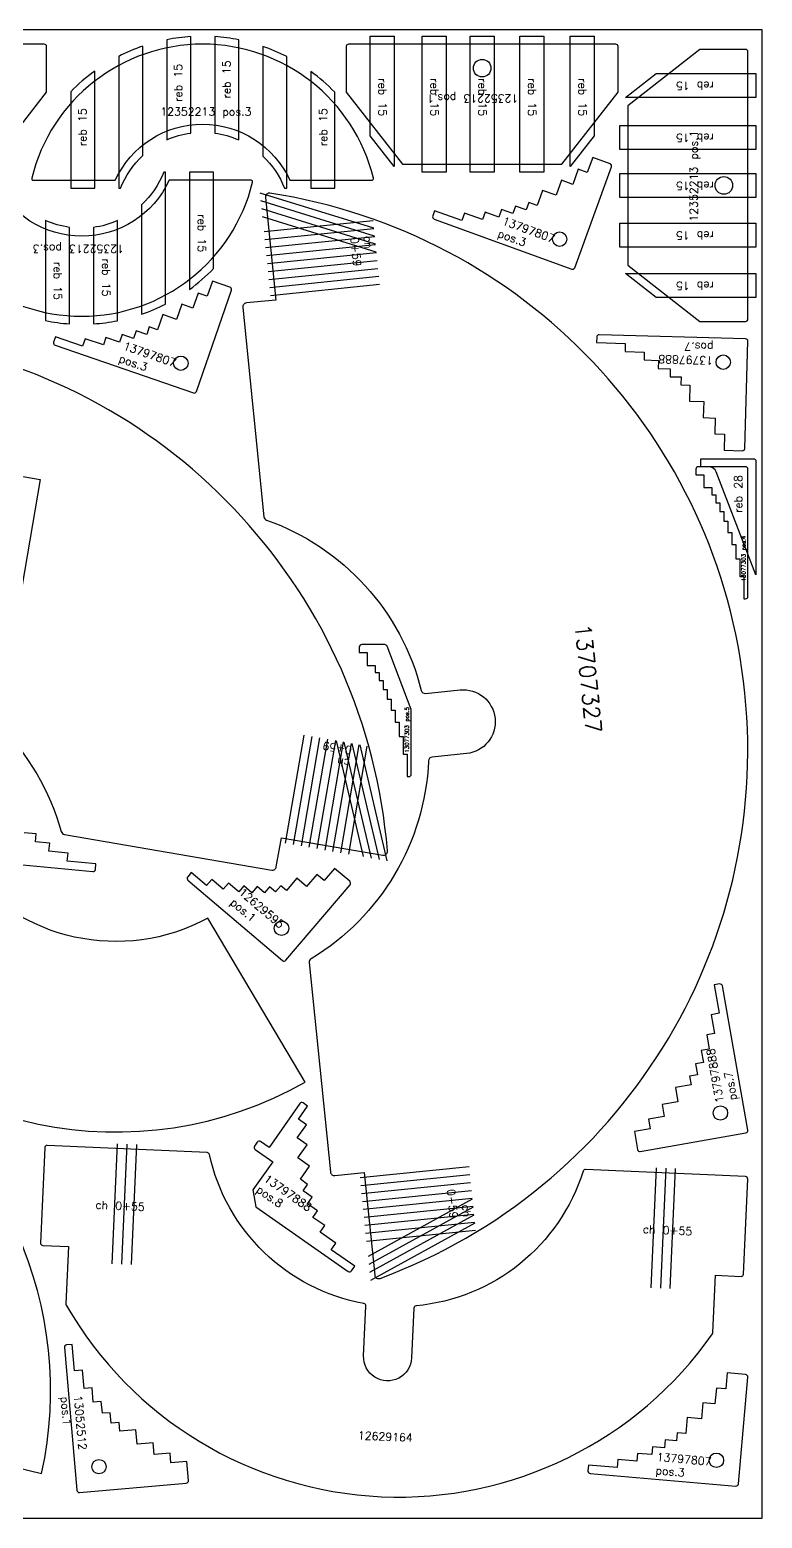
# Model space of a CAD drawing. Header units: millimetres. Extents: x 0 to 2500, y -105 to 1860.
# Drawn here: x 1584 to 2500, y 0 to 1860 of the extents above; entities that cross this region are included whole.
import ezdxf

# ---------------------------------------------------------------- set-up
doc = ezdxf.new("R2010")
doc.units = ezdxf.units.MM
for name, color, linetype in [('12352213', 7, 'Continuous'), ('12629164', 7, 'Continuous'), ('12629595', 7, 'Continuous'), ('13052512', 7, 'Continuous'), ('13707303', 7, 'Continuous'), ('13707327', 7, 'Continuous'), ('13797807', 7, 'Continuous'), ('13797888', 7, 'Continuous'), ('Chanfro', 7, 'Continuous'), ('Rebaixo', 6, 'Continuous'), ('sheet', 24, 'Continuous'), ('Texto', 7, 'Continuous')]:
    doc.layers.add(name, color=color, linetype=linetype)
doc.styles.get("Standard").update_dxf_attribs({"font": 'txt.shx'})

msp = doc.modelspace()

# ---------------------------------------------------------------- linework, layer by layer
at = {"color": 2}
msp.add_lwpolyline([(1996.2, 1081.7), (2006.2, 1081.7), (2006.2, 1065.7), (2016.2, 1065.7), (2016.2, 1056.7), (2021.2, 1056.7), (2021.2, 1046.7), (2026.2, 1046.7), (2026.2, 1035.7), (2031.2, 1035.7), (2031.2, 1023.7), (2036.2, 1023.7), (2036.2, 1009.7), (2041.2, 1009.7), (2041.2, 994.7), (2046.2, 994.7), (2046.2, 976.7), (2051.2, 976.7), (2051.2, 954.7), (2056.2, 954.7), (2056.2, 926.7), (2058.2, 926.7, 0.414214), (2061.2, 929.7), (2061.2, 1010.7), (2031, 1089.8, 0.310783), (2028.2, 1091.7), (1999.2, 1091.7, 0.414214), (1996.2, 1088.7)], format="xyb", close=True, dxfattribs=at)
at = {"layer": '12352213', "color": 7}
for points in [[(1265.2, 1839), (1265.2, 1782), (1335.5, 1692), (1534.9, 1692), (1605.2, 1782), (1605.2, 1839, 0.414214), (1602.2, 1842), (1268.2, 1842, 0.414214)], [(1588.5, 1672), (1691.1, 1672, -0.641689), (1909.3, 1672), (2011.9, 1672, 0.486652), (2013.9, 1674.5, 0.784101), (1586.6, 1674.5, 0.486652)], [(1979.8, 1839), (1979.8, 1782), (2050.1, 1692), (2249.5, 1692), (2319.8, 1782), (2319.8, 1839, 0.414214), (2316.8, 1842), (1982.8, 1842, 0.414214)], [(2479, 1835.5), (2422, 1835.5), (2332, 1765.1), (2332, 1565.8), (2422, 1495.5), (2479, 1495.5, 0.414214), (2482, 1498.5), (2482, 1832.5, 0.414214)], [(1860.9, 1672), (1758.3, 1672, -0.641689), (1540.1, 1672), (1437.5, 1672, 0.486652), (1435.5, 1669.5, 0.784101), (1862.8, 1669.5, 0.486652)]]:
    msp.add_lwpolyline(points, format="xyb", close=True, dxfattribs=at)
for centre in [(2149.8, 1812), (2452, 1665.5)]:
    msp.add_circle(centre, 11, dxfattribs=at)
at = {"layer": '12629164', "color": 1}
for points in [[(1928.6, 545.1), (1806.8, 749.8, -0.859613), (1518.8, 1131.9, 0.339938), (1519.2, 1135.6), (1416.9, 1307.7, 0.414214), (1412.8, 1308.7), (1310.5, 1247.9, 0.414214), (1309.4, 1243.8), (1325.8, 1216.3), (1264.1, 1179.6, 0.143062), (1263, 1178.3, 0.226525), (1254.6, 764.7, 0.447214), (1258.8, 763.4), (1305.3, 791, -0.999994), (1356.4, 705.1), (1310, 677.4, 0.447214), (1309.1, 673, 0.376065)], [(1599, 55.9, 0.74186), (797.9, 505.7, 0.143062), (797.1, 504.3), (780.2, 434.5), (749.1, 442.1, 0.414214), (745.4, 439.9), (717.4, 324.2, 0.414214), (719.6, 320.6), (914.2, 273.4, 0.339938), (917.5, 274.9, -0.302673), (1155, 400, 0.375174), (1158.2, 402.3), (1172.9, 462.8, -1.000022), (1231.2, 448.6), (1216.5, 388.1, 0.375174), (1218.3, 384.6, -0.363431), (1367.5, 112)], [(1629.6, 266.3, 0.547864), (2437.8, 230.3, 0.143062), (2438.4, 231.9), (2441.5, 303.6), (2473.5, 302.2, 0.414214), (2476.6, 305), (2481.9, 423.9, 0.414214), (2479.1, 427), (2279, 435.9, 0.339938), (2276, 433.8, -0.302673), (2067.1, 265.4, 0.375174), (2064.4, 262.5), (2061.6, 200.4, -1.000015), (2001.6, 203), (2004.4, 265.2, 0.375174), (2002, 268.3, -0.302673), (1808.8, 454.6, 0.339938), (1806, 457), (1605.9, 465.9, 0.414214), (1602.8, 463), (1597.5, 344.1, 0.414214), (1600.4, 341), (1632.4, 339.6), (1629.2, 267.9, 0.143062)]]:
    msp.add_lwpolyline(points, format="xyb", close=True, dxfattribs=at)
at = {"layer": '12629595', "color": 1}
msp.add_lwpolyline([(1781.6, 801.5, 0.414214), (1781.9, 797.3), (1900, 696.8, 0.414214), (1904.2, 697.2), (1984.6, 791.6, 0.414214), (1984.2, 795.9), (1965.2, 812.1), (1952.2, 796.8), (1943.1, 804.6), (1930.1, 789.4), (1917.9, 799.7), (1905, 784.5), (1898.1, 790.3), (1891.6, 782.7), (1884, 789.2), (1877.5, 781.6), (1868.4, 789.4), (1861.9, 781.7), (1852, 790.2), (1845.5, 782.6), (1832.6, 793.6), (1826.1, 786), (1811.6, 798.3), (1805.2, 790.6), (1786.1, 806.8)], format="xyb", close=True, dxfattribs=at)
msp.add_circle((1898.9, 737.2), 9, dxfattribs=at)
at = {"layer": '13052512', "color": 1}
msp.add_lwpolyline([(1646.4, 32.2), (1779.9, 43.9, 0.414214), (1782.6, 47.1), (1780.5, 71), (1760.6, 69.3), (1759.5, 81.2), (1739.6, 79.5), (1738.3, 94.4), (1718.4, 92.7), (1716.8, 110.6), (1696.9, 108.9), (1695.9, 119.8), (1686, 119), (1684.8, 131.9), (1674.9, 131.1), (1673.6, 146), (1663.6, 145.1), (1662, 163.1), (1652.1, 162.2), (1650.1, 185.1), (1640.1, 184.2), (1637.2, 217.1), (1630.2, 216.5, 0.414214), (1627.5, 213.2), (1643.1, 34.9, 0.414214)], format="xyb", close=True, dxfattribs=at)
msp.add_circle((1670.7, 64.4), 9, dxfattribs=at)
at = {"layer": '13707303', "color": 3}
msp.add_lwpolyline([(2479, 1313.9), (2420, 1313.9, 0.414214), (2417, 1310.9), (2417, 1303.9), (2427, 1303.9), (2427, 1287.9), (2437, 1287.9), (2437, 1278.9), (2442, 1278.9), (2442, 1268.9), (2447, 1268.9), (2447, 1257.9), (2452, 1257.9), (2452, 1245.9), (2457, 1245.9), (2457, 1231.9), (2462, 1231.9), (2462, 1216.9), (2467, 1216.9), (2467, 1198.9), (2472, 1198.9), (2472, 1176.9), (2477, 1176.9), (2477, 1148.9), (2479, 1148.9, 0.414214), (2482, 1151.9), (2482, 1310.9, 0.414214)], format="xyb", close=True, dxfattribs=at)
at = {"layer": '13707327', "color": 1}
for points in [[(1960.1, 432.7, 0.414214), (1965.6, 428.2), (2002.4, 431.9), (2015.4, 303.8, 0.490429), (2022.1, 299.7, 0.774301), (1884.5, 1655.8, 0.490429), (1878.8, 1650.4), (1891.8, 1522.3), (1855, 1518.6, 0.414214), (1850.5, 1513.1), (1877, 1251.5, 0.289552), (1880.3, 1247.3, -0.250474), (2073.7, 1034.5, 0.372162), (2079.1, 1030.7), (2122.1, 1035.1, -0.999994), (2130.2, 955.5), (2087.2, 951.1, 0.372162), (2082.7, 946.4, -0.250474), (1936, 699.1, 0.289552), (1933.6, 694.3)], [(2031.4, 833.9, 0.774301), (688, 1065.2, 0.490429), (691.7, 1058.2), (818.6, 1036.4), (812.3, 999.9, 0.414214), (816.4, 994.1), (1075.6, 949.5, 0.289552), (1080.5, 951.5, -0.12979), (1199.7, 1051.7), (1252.4, 1357.4), (1597.3, 1298), (1544.7, 992.3, -0.12979), (1623.5, 858.1, 0.289552), (1627.5, 854.5), (1886.7, 809.9, 0.414214), (1892.4, 814), (1898.7, 850.4), (2025.6, 828.6, 0.490429)]]:
    msp.add_lwpolyline(points, format="xyb", close=True, dxfattribs=at)
at = {"layer": '13797807', "color": 1}
for points in [[(2090.4, 1633.9), (2088, 1627.3, 0.414214), (2089.8, 1623.5), (2261.8, 1560.9, 0.414214), (2265.6, 1562.7), (2311.5, 1688.6, 0.414214), (2309.7, 1692.5), (2288.1, 1700.3), (2281.2, 1681.5), (2269.9, 1685.6), (2263.1, 1666.8), (2249, 1672), (2242.2, 1653.2), (2225.3, 1659.3), (2218.4, 1640.5), (2208.1, 1644.3), (2204.7, 1634.9), (2191.5, 1639.7), (2188.1, 1630.3), (2174, 1635.4), (2170.6, 1626), (2153.6, 1632.2), (2150.2, 1622.8), (2127.7, 1631), (2124.3, 1621.6)], [(1616.2, 1476.2), (1613.9, 1469.6, 0.414214), (1615.8, 1465.8), (1788.8, 1406.2, 0.414213), (1792.6, 1408), (1836.2, 1534.7, 0.414214), (1834.4, 1538.5), (1812.6, 1546), (1806.1, 1527.1), (1794.8, 1531), (1788.2, 1512.1), (1774.1, 1517), (1767.6, 1498.1), (1750.5, 1504), (1744, 1485), (1733.6, 1488.6), (1730.4, 1479.2), (1717.1, 1483.7), (1713.9, 1474.3), (1699.7, 1479.2), (1696.4, 1469.7), (1679.4, 1475.6), (1676.2, 1466.1), (1653.5, 1473.9), (1650.2, 1464.5)], [(2282.6, 66.3), (2282, 59.4, 0.414214), (2284.7, 56.1), (2467, 40.2, 0.414214), (2470.2, 42.9), (2481.9, 176.4, 0.414214), (2479.2, 179.6), (2456.3, 181.6), (2454.5, 161.7), (2442.6, 162.7), (2440.8, 142.8), (2425.9, 144.1), (2424.2, 124.2), (2406.2, 125.8), (2404.5, 105.9), (2393.5, 106.8), (2392.7, 96.8), (2378.7, 98.1), (2377.8, 88.1), (2362.9, 89.4), (2362, 79.5), (2344.1, 81), (2343.2, 71.1), (2319.3, 73.2), (2318.4, 63.2)]]:
    msp.add_lwpolyline(points, format="xyb", close=True, dxfattribs=at)
for centre in [(2246.7, 1598.3), (1773, 1443.3), (2442.7, 72.4)]:
    msp.add_circle(centre, 9, dxfattribs=at)
at = {"layer": '13797888', "color": 1}
for points in [[(2292.8, 1469), (2328.8, 1468), (2328.6, 1458), (2352.5, 1457.3), (2352.3, 1447.4), (2370.3, 1446.9), (2370, 1436.9), (2385, 1436.4), (2384.7, 1426.4), (2398.7, 1426.1), (2398.4, 1416.1), (2409.4, 1415.8), (2408.9, 1395.8), (2426.8, 1395.3), (2426.3, 1375.3), (2441.3, 1374.8), (2440.7, 1354.9), (2452.7, 1354.5), (2452.2, 1334.5), (2475.2, 1333.9, 0.414214), (2478.2, 1336.8), (2482, 1470.8, 0.414214), (2479.1, 1473.8), (2296.1, 1478.9, 0.414214), (2293, 1476)], [(2439.9, 666.4), (2446.1, 631), (2436.2, 629.2), (2440.4, 605.6), (2430.6, 603.9), (2433.7, 586.1), (2423.8, 584.4), (2426.4, 569.6), (2416.6, 567.9), (2419, 554.1), (2409.2, 552.4), (2411.1, 541.5), (2391.4, 538.1), (2394.5, 520.4), (2374.8, 516.9), (2377.4, 502.1), (2357.7, 498.6), (2359.8, 486.8), (2340.1, 483.4), (2344, 460.7, 0.414214), (2347.5, 458.3), (2479.5, 481.5, 0.414214), (2481.9, 485), (2450.2, 665.2, 0.414214), (2446.8, 667.6)], [(1866.9, 389.3), (1982.4, 308.4, 0.414214), (1986.6, 309.2), (1990.6, 314.9), (1961.1, 335.5), (1966.8, 343.7), (1947.2, 357.5), (1952.9, 365.7), (1938.2, 376), (1943.9, 384.2), (1931.6, 392.8), (1937.4, 401), (1925.9, 409), (1931.6, 417.2), (1922.6, 423.5), (1934.1, 439.9), (1919.3, 450.2), (1930.8, 466.6), (1918.5, 475.2), (1930, 491.6), (1920.2, 498.5), (1931.6, 514.9), (1925.9, 518.9, 0.414214), (1921.7, 518.1), (1883.3, 463.3), (1872.7, 470.7, 0.414214), (1868.5, 470), (1865, 465.1, 0.414214), (1865.8, 460.9), (1887.9, 445.4), (1863.2, 410.2)]]:
    msp.add_lwpolyline(points, format="xyb", close=True, dxfattribs=at)
msp.add_lwpolyline([(1522.6, 821.7), (1662.9, 808, 0.414214), (1666.2, 810.7), (1666.9, 817.7), (1631, 821.2), (1632, 831.1), (1608.1, 833.4), (1609.1, 843.4), (1591.2, 845.1), (1592.1, 855.1), (1577.2, 856.6)], format="xyb", dxfattribs=at)
for centre in [(2451.2, 1444.6), (2447.7, 506.4)]:
    msp.add_circle(centre, 9, dxfattribs=at)
at = {"layer": 'Chanfro', "color": 1}
for p, q in [((2014.3, 1612), (1872.2, 1656)), ((2015.3, 1602.1), (1873.2, 1646.1)), ((2016.4, 1592.1), (1874.2, 1636.1)), ((2017.4, 1582.2), (1875.2, 1626.2)), ((2013.4, 1621.1), (1877.1, 1607.3)), ((2014.4, 1611.2), (1878.1, 1597.3)), ((2015.4, 1601.2), (1879.1, 1587.4)), ((2016.4, 1591.3), (1880.1, 1577.4)), ((2017.5, 1581.3), (1881.2, 1567.5)), ((2018.5, 1571.4), (1882.2, 1557.5)), ((2019.5, 1561.4), (1883.2, 1547.6)), ((2020.5, 1551.5), (1884.2, 1537.6)), ((2021.5, 1541.5), (1885.2, 1527.7)), ((1926.9, 978.5), (1903.6, 843.5)), ((1936.7, 976.8), (1913.5, 841.8)), ((1946.6, 975.1), (1923.3, 840.1)), ((1956.4, 973.4), (1933.2, 838.4)), ((1966.3, 971.7), (1943, 836.7)), ((1976.1, 970), (1952.9, 835)), ((1986, 968.3), (1962.7, 833.3)), ((1967.1, 971.6), (2001.2, 826.7)), ((1977, 969.9), (2011, 825)), ((1986.8, 968.2), (2020.9, 823.3)), ((1995.8, 966.6), (1972.6, 831.6)), ((2005.7, 964.9), (1982.5, 829.9)), ((1996.7, 966.5), (2030.7, 821.6)), ((1687.2, 318.1), (1693.9, 468)), ((1699.2, 317.6), (1705.9, 467.4)), ((1711.2, 317.1), (1717.9, 466.9)), ((2133.4, 439.2), (1997.1, 425.3)), ((2134.4, 429.2), (1998.1, 415.4)), ((2361, 288.1), (2367.7, 438)), ((2373, 287.6), (2379.7, 437.5)), ((2385, 287.1), (2391.7, 436.9)), ((2135.4, 419.3), (1999.1, 405.4)), ((2136.4, 409.3), (2000.1, 395.5)), ((2137.4, 399.4), (2001.1, 385.6)), ((2137.5, 398.5), (2007.1, 326.9)), ((2138.4, 389.4), (2002.1, 375.6)), ((2139.4, 379.5), (2003.1, 365.7)), ((2138.5, 388.6), (2008.1, 316.9)), ((2139.5, 378.6), (2009.1, 307)), ((2140.4, 369.5), (2004.1, 355.7)), ((2141.4, 359.6), (2005.1, 345.8)), ((2140.5, 368.7), (2010.1, 297))]:
    msp.add_line(p, q, dxfattribs=at)
at = {"layer": 'Rebaixo', "color": 7}
for points in [[(1755.4, 1722.5, -0.07124), (1785.4, 1731), (1785.4, 1851.5, 0.032922), (1755.4, 1847.6)], [(1815.4, 1730.9, -0.071336), (1845.4, 1722.3), (1845.4, 1847.5, 0.032931), (1815.4, 1851.5)], [(1695.4, 1662), (1697.7, 1662, -0.113331), (1725.4, 1702.7), (1725.4, 1839.5, 0.035478), (1695.4, 1826.8)], [(1875.4, 1702.2, -0.111802), (1902.7, 1662), (1905.4, 1662), (1905.4, 1826.5, 0.035513), (1875.4, 1839.3)], [(1635.4, 1662), (1665.4, 1662), (1665.4, 1808.4, 0.043163), (1635.4, 1782.5)], [(1935.4, 1662), (1965.4, 1662), (1965.4, 1782, 0.043269), (1935.4, 1808)], [(1753.9, 1682), (1751.6, 1682, -0.113331), (1723.9, 1641.3), (1723.9, 1504.5, 0.035478), (1753.9, 1517.2)], [(1813.9, 1682), (1783.9, 1682), (1783.9, 1535.6, 0.043163), (1813.9, 1561.5)], [(1633.9, 1613.1, -0.071336), (1603.9, 1621.7), (1603.9, 1496.5, 0.032931), (1633.9, 1492.5)], [(1693.9, 1621.5, -0.07124), (1663.9, 1613), (1663.9, 1492.5, 0.032922), (1693.9, 1496.4)]]:
    msp.add_lwpolyline(points, format="xyb", close=True, dxfattribs=at)
for points in [[(2039.8, 1852), (2039.8, 1689), (2009.8, 1727.4), (2009.8, 1852)], [(2104.8, 1852), (2104.8, 1682), (2074.8, 1682), (2074.8, 1852)], [(2164.8, 1852), (2164.8, 1682), (2134.8, 1682), (2134.8, 1852)], [(2226.8, 1852), (2226.8, 1682), (2196.8, 1682), (2196.8, 1852)], [(2289.8, 1852), (2289.8, 1727.4), (2259.8, 1689), (2259.8, 1852)], [(2492, 1775.5), (2329, 1775.5), (2367.4, 1805.5), (2492, 1805.5)], [(2492, 1710.5), (2322, 1710.5), (2322, 1740.5), (2492, 1740.5)], [(2492, 1650.5), (2322, 1650.5), (2322, 1680.5), (2492, 1680.5)], [(2492, 1588.5), (2322, 1588.5), (2322, 1618.5), (2492, 1618.5)], [(2492, 1525.5), (2367.4, 1525.5), (2329, 1555.5), (2492, 1555.5)]]:
    msp.add_lwpolyline(points, close=True, dxfattribs=at)
at = {"layer": 'Rebaixo', "color": 3}
msp.add_lwpolyline([(2492, 1178.9), (2442.5, 1307.5, 0.31016), (2433.1, 1313.9), (2423.1, 1313.9), (2423.1, 1323.9), (2489, 1323.9, -0.414214), (2492, 1320.9)], format="xyb", close=True, dxfattribs=at)
at = {"layer": 'sheet', "color": 7}
msp.add_lwpolyline([(0, 0), (2500, 0), (2500, 1860), (0, 1860)], close=True, dxfattribs=at)

# ---------------------------------------------------------------- texts
at = {"layer": 'Chanfro', "color": 1, "char_height": 10}
for s, insert, width, attachment_point, rotation in [('ch 0+59', (2011.6, 1603.1), 54.991, 1, 275.7947), ('ch 0+59', (1987.6, 964.3), 54.991, 7, 170.2326), ('ch 0+59', (2136, 376.8), 54.991, 3, 275.7947), ('ch 0+55', (1727.6, 384), 90.016, 9, 357.4518), ('ch 0+55', (2350.6, 356.3), 90.016, 7, 357.4518)]:
    msp.add_mtext(s, dxfattribs=dict(at, insert=insert, width=width, attachment_point=attachment_point, rotation=rotation))
at = {"layer": 'Rebaixo', "color": 7, "char_height": 10, "attachment_point": 1}
for insert, rotation in [((1764.6, 1769.8), 90), ((1825.3, 1774.1), 90), ((2030.3, 1799.6), 270), ((2095.3, 1799.6), 270), ((2155.3, 1799.6), 270), ((2217.3, 1799.6), 270), ((2280.3, 1799.6), 270), ((2439.6, 1785), 180), ((1645, 1714.4), 90), ((1945.9, 1714.4), 90), ((2439.6, 1720), 180), ((2439.6, 1660), 180), ((1804.4, 1629.6), 270), ((2439.6, 1598), 180), ((1624.1, 1569.9), 270), ((1684.8, 1574.2), 270), ((2439.6, 1535), 180)]:
    msp.add_mtext_dynamic_manual_height_columns('reb 15', width=76.747, gutter_width=12.5, heights=[0], dxfattribs=dict(at, insert=insert, rotation=rotation))
at = {"layer": 'Rebaixo', "color": 3, "insert": (2465, 1303.6), "char_height": 10, "attachment_point": 3, "rotation": 90}
msp.add_mtext_dynamic_manual_height_columns('reb 28', width=55.699, gutter_width=12.5, heights=[0], dxfattribs=at)
at = {"layer": 'Texto', "color": 7, "char_height": 10, "width": 152.773, "attachment_point": 1}
for s, insert, rotation in [('12352213 pos.1', (2195, 1769.3), 180), ('12352213 pos.1', (2409.3, 1620.3), 90), ('12352213 pos.3', (1701.9, 1581.3), 180)]:
    msp.add_mtext(s, dxfattribs=dict(at, insert=insert, rotation=rotation))
at = {"layer": 'Texto', "color": 7, "insert": (1747.4, 1762.7), "char_height": 10, "width": 152.773, "attachment_point": 1}
msp.add_mtext('12352213 pos.3', dxfattribs=at)
at = {"layer": 'Texto', "color": 1, "attachment_point": 1}
for s, insert, char_height, width, rotation in [('13797807 pos.3', (2177.5, 1626.5), 10, 44.896, 340), ('13797888 pos.7', (2438.4, 1441.6), 10, 79.466, 178.4061), ('13797807 pos.3', (1703.4, 1470.3), 10, 44.896, 341), ('13707327', (2285.6, 1118.6), 20, 144.798, 275.7947), ('12629595 pos.1', (1851.2, 788.4), 10, 73.532, 319.6095), ('13797888 pos.7', (2442.1, 518.4), 10, 79.466, 99.9765), ('13797888 pos.8', (1881.8, 430.3), 10, 79.466, 325), ('13052512 pos.1', (1649.4, 154), 10, 101.627, 275), ('12629164', (1994.7, 108.6), 10, 288.816, 357.4518), ('13797807 pos.3', (2368.6, 81.7), 10, 44.896, 355)]:
    msp.add_mtext(s, dxfattribs=dict(at, insert=insert, char_height=char_height, width=width, rotation=rotation))
at = {"layer": 'Texto', "color": 3, "insert": (2474.1, 1227.7), "char_height": 5, "width": 135.943, "attachment_point": 3, "rotation": 90}
msp.add_mtext('13077303 pos.4', dxfattribs=at)
at = {"layer": 'Texto', "color": 2, "insert": (2053.2, 956.7), "char_height": 5, "width": 135.943, "attachment_point": 1, "rotation": 90}
msp.add_mtext('13077303 pos.5', dxfattribs=at)

doc.saveas('drawing.dxf')
